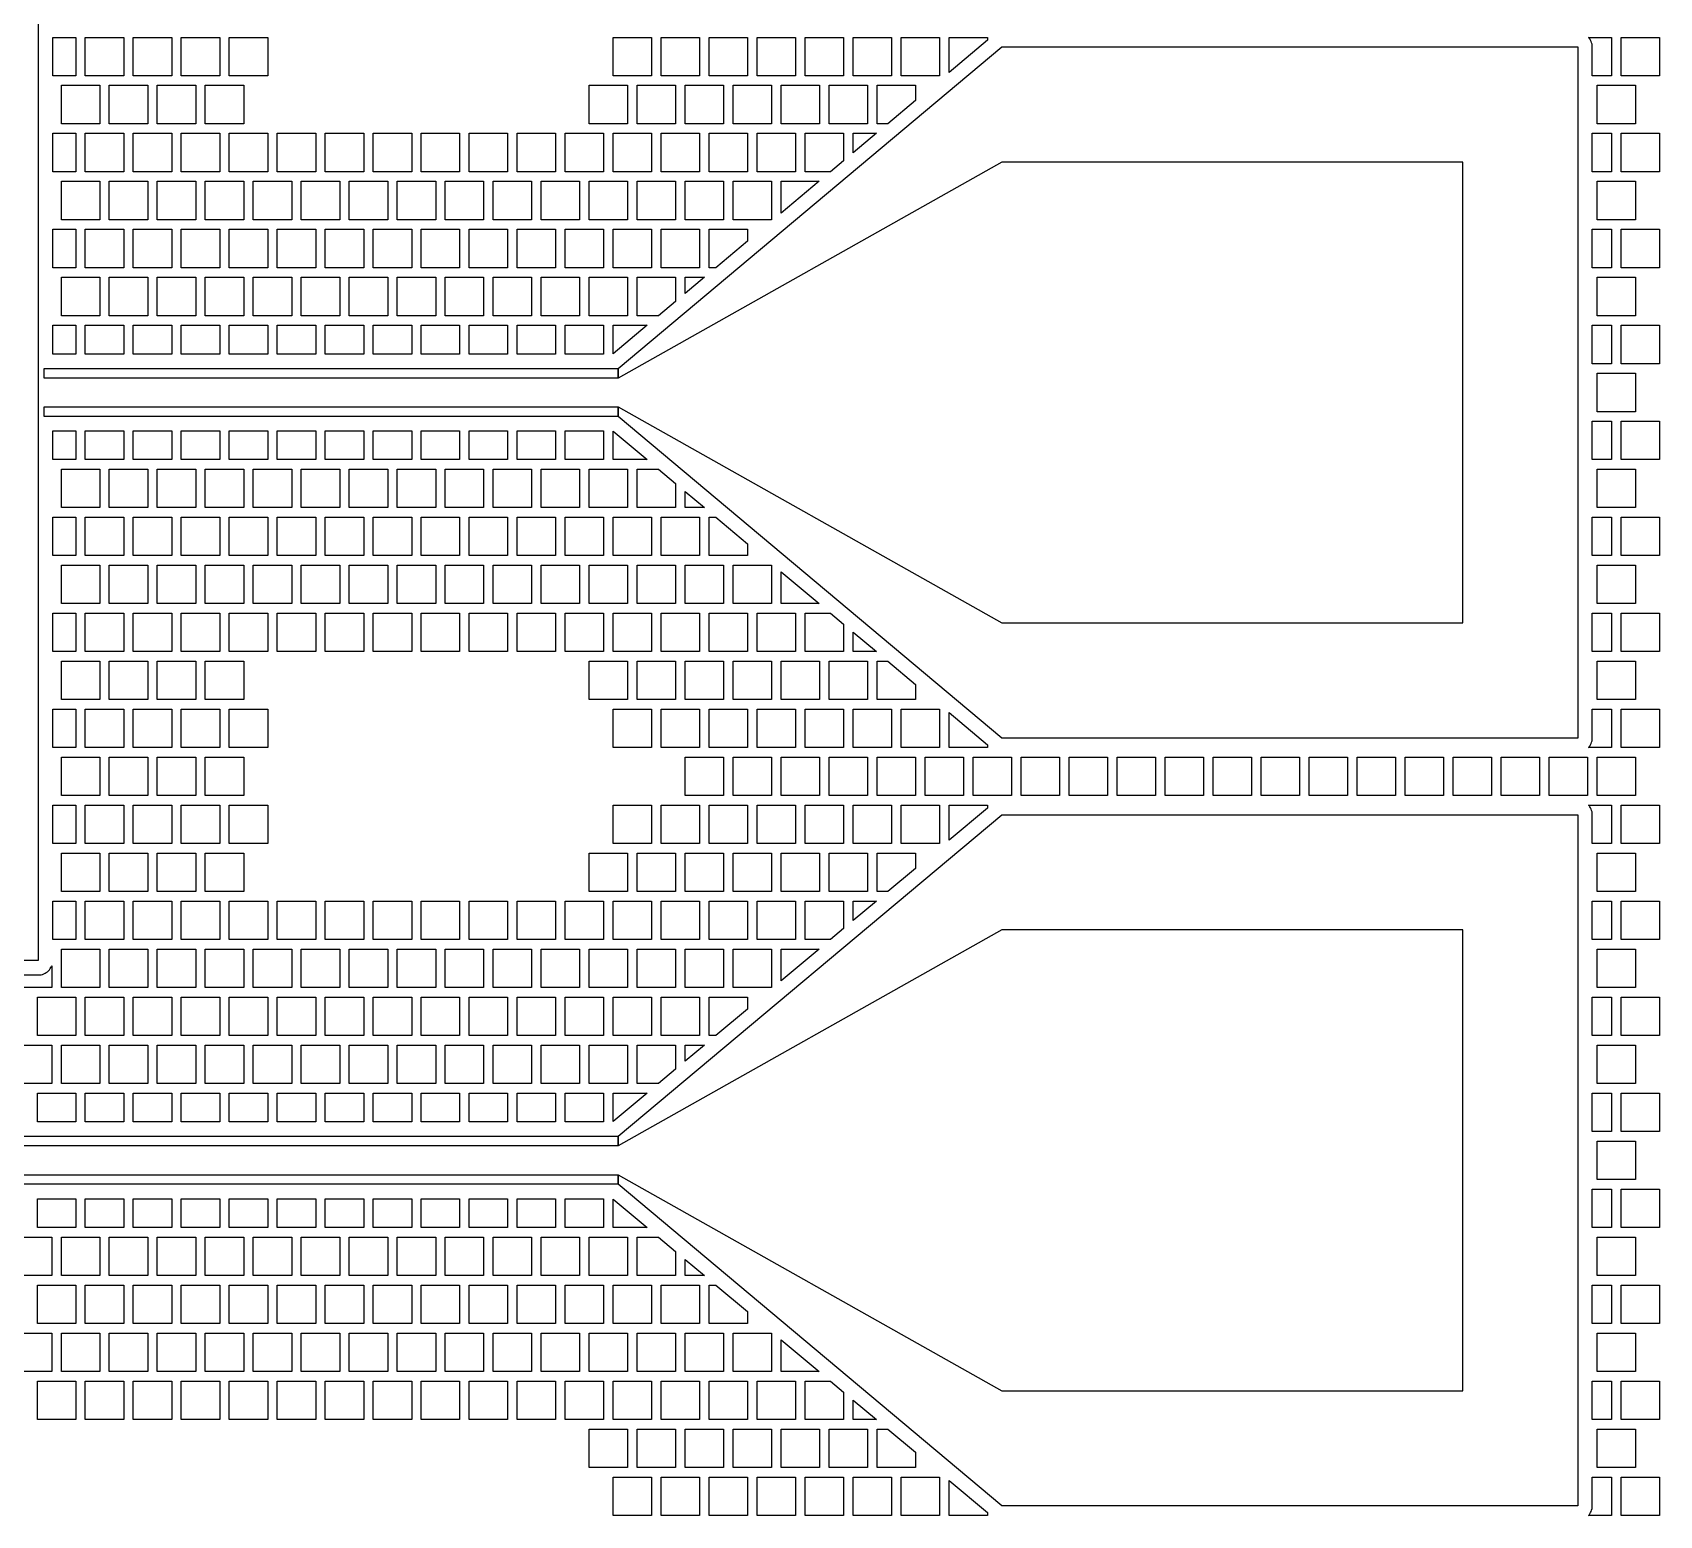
# Model space of a CAD drawing. Header units: metres. Extents: x -10 to 2022, y -10 to 2010.
# Drawn here: x 1175 to 2022, y 815 to 1588 of the extents above; entities that cross this region are included whole.
import ezdxf

# ---------------------------------------------------------------- set-up
doc = ezdxf.new("R2010")
doc.units = ezdxf.units.M

msp = doc.modelspace()

# ---------------------------------------------------------------- linework, layer by layer
for points in [[(878, 1104.05), (878, 1704.05), (1178, 1704.05), (1178, 1104.05), (878, 1104.05), (878, 1104.05)], [(1185.5, 1585), (1197.5, 1585), (1197.5, 1565), (1185.5, 1565), (1185.5, 1585), (1185.5, 1585)], [(1202.5, 1565), (1202.5, 1585), (1222.5, 1585), (1222.5, 1565), (1202.5, 1565), (1202.5, 1565)], [(1227.5, 1565), (1227.5, 1585), (1247.5, 1585), (1247.5, 1565), (1227.5, 1565), (1227.5, 1565)], [(1252.5, 1565), (1252.5, 1585), (1272.5, 1585), (1272.5, 1565), (1252.5, 1565), (1252.5, 1565)], [(1277.5, 1565), (1277.5, 1585), (1297.5, 1585), (1297.5, 1565), (1277.5, 1565), (1277.5, 1565)], [(1477.5, 1565), (1477.5, 1585), (1497.5, 1585), (1497.5, 1565), (1477.5, 1565), (1477.5, 1565)], [(1502.5, 1565), (1502.5, 1585), (1522.5, 1585), (1522.5, 1565), (1502.5, 1565), (1502.5, 1565)], [(1527.5, 1565), (1527.5, 1585), (1547.5, 1585), (1547.5, 1565), (1527.5, 1565), (1527.5, 1565)], [(1552.5, 1565), (1552.5, 1585), (1572.5, 1585), (1572.5, 1565), (1552.5, 1565), (1552.5, 1565)], [(1577.5, 1565), (1577.5, 1585), (1597.5, 1585), (1597.5, 1565), (1577.5, 1565), (1577.5, 1565)], [(1602.5, 1565), (1602.5, 1585), (1622.5, 1585), (1622.5, 1565), (1602.5, 1565), (1602.5, 1565)], [(1627.5, 1565), (1627.5, 1585), (1647.5, 1585), (1647.5, 1565), (1627.5, 1565), (1627.5, 1565)], [(1652.5, 1566.75), (1652.5, 1585), (1672.5, 1585), (1672.5, 1583.5), (1652.5, 1566.75), (1652.5, 1566.75)], [(1985.58, 1585), (1997.5, 1585), (1997.5, 1565), (1987.5, 1565), (1987.5, 1580), (1987.46, 1580.74), (1987.36, 1581.46), (1987.18, 1582.18), (1986.93, 1582.87), (1986.61, 1583.54), (1986.24, 1584.17), (1985.8, 1584.76), (1985.58, 1585), (1985.58, 1585)], [(2002.5, 1565), (2002.5, 1585), (2022.5, 1585), (2022.5, 1565), (2002.5, 1565), (2002.5, 1565)], [(1480, 1412.5), (1680, 1580), (1980, 1580), (1980, 1220), (1680, 1220), (1480, 1387.5), (1480, 1392.5), (1680, 1280), (1920, 1280), (1920, 1520), (1680, 1520), (1480, 1407.5), (1480, 1412.5), (1480, 1412.5)], [(1190, 1540), (1190, 1560), (1210, 1560), (1210, 1540), (1190, 1540), (1190, 1540)], [(1215, 1540), (1215, 1560), (1235, 1560), (1235, 1540), (1215, 1540), (1215, 1540)], [(1240, 1540), (1240, 1560), (1260, 1560), (1260, 1540), (1240, 1540), (1240, 1540)], [(1265, 1540), (1265, 1560), (1285, 1560), (1285, 1540), (1265, 1540), (1265, 1540)], [(1465, 1540), (1465, 1560), (1485, 1560), (1485, 1540), (1465, 1540), (1465, 1540)], [(1490, 1540), (1490, 1560), (1510, 1560), (1510, 1540), (1490, 1540), (1490, 1540)], [(1515, 1540), (1515, 1560), (1535, 1560), (1535, 1540), (1515, 1540), (1515, 1540)], [(1540, 1540), (1540, 1560), (1560, 1560), (1560, 1540), (1540, 1540), (1540, 1540)], [(1565, 1540), (1565, 1560), (1585, 1560), (1585, 1540), (1565, 1540), (1565, 1540)], [(1590, 1540), (1590, 1560), (1610, 1560), (1610, 1540), (1590, 1540), (1590, 1540)], [(1615, 1540), (1615, 1560), (1635, 1560), (1635, 1552.1), (1620.56, 1540), (1615, 1540), (1615, 1540)], [(1990, 1540), (1990, 1560), (2010, 1560), (2010, 1540), (1990, 1540), (1990, 1540)], [(1185.5, 1535), (1197.5, 1535), (1197.5, 1515), (1185.5, 1515), (1185.5, 1535), (1185.5, 1535)], [(1202.5, 1515), (1202.5, 1535), (1222.5, 1535), (1222.5, 1515), (1202.5, 1515), (1202.5, 1515)], [(1227.5, 1515), (1227.5, 1535), (1247.5, 1535), (1247.5, 1515), (1227.5, 1515), (1227.5, 1515)], [(1252.5, 1515), (1252.5, 1535), (1272.5, 1535), (1272.5, 1515), (1252.5, 1515), (1252.5, 1515)], [(1277.5, 1515), (1277.5, 1535), (1297.5, 1535), (1297.5, 1515), (1277.5, 1515), (1277.5, 1515)], [(1302.5, 1515), (1302.5, 1535), (1322.5, 1535), (1322.5, 1515), (1302.5, 1515), (1302.5, 1515)], [(1327.5, 1515), (1327.5, 1535), (1347.5, 1535), (1347.5, 1515), (1327.5, 1515), (1327.5, 1515)], [(1352.5, 1515), (1352.5, 1535), (1372.5, 1535), (1372.5, 1515), (1352.5, 1515), (1352.5, 1515)], [(1377.5, 1515), (1377.5, 1535), (1397.5, 1535), (1397.5, 1515), (1377.5, 1515), (1377.5, 1515)], [(1402.5, 1515), (1402.5, 1535), (1422.5, 1535), (1422.5, 1515), (1402.5, 1515), (1402.5, 1515)], [(1427.5, 1515), (1427.5, 1535), (1447.5, 1535), (1447.5, 1515), (1427.5, 1515), (1427.5, 1515)], [(1452.5, 1515), (1452.5, 1535), (1472.5, 1535), (1472.5, 1515), (1452.5, 1515), (1452.5, 1515)], [(1477.5, 1515), (1477.5, 1535), (1497.5, 1535), (1497.5, 1515), (1477.5, 1515), (1477.5, 1515)], [(1502.5, 1515), (1502.5, 1535), (1522.5, 1535), (1522.5, 1515), (1502.5, 1515), (1502.5, 1515)], [(1527.5, 1515), (1527.5, 1535), (1547.5, 1535), (1547.5, 1515), (1527.5, 1515), (1527.5, 1515)], [(1552.5, 1515), (1552.5, 1535), (1572.5, 1535), (1572.5, 1515), (1552.5, 1515), (1552.5, 1515)], [(1577.5, 1515), (1577.5, 1535), (1597.5, 1535), (1597.5, 1520.69), (1590.71, 1515), (1577.5, 1515), (1577.5, 1515)], [(1602.5, 1524.88), (1602.5, 1535), (1614.59, 1535), (1602.5, 1524.88), (1602.5, 1524.88)], [(1987.5, 1535), (1997.5, 1535), (1997.5, 1515), (1987.5, 1515), (1987.5, 1535), (1987.5, 1535)], [(2002.5, 1515), (2002.5, 1535), (2022.5, 1535), (2022.5, 1515), (2002.5, 1515), (2002.5, 1515)], [(1190, 1490), (1190, 1510), (1210, 1510), (1210, 1490), (1190, 1490), (1190, 1490)], [(1215, 1490), (1215, 1510), (1235, 1510), (1235, 1490), (1215, 1490), (1215, 1490)], [(1240, 1490), (1240, 1510), (1260, 1510), (1260, 1490), (1240, 1490), (1240, 1490)], [(1265, 1490), (1265, 1510), (1285, 1510), (1285, 1490), (1265, 1490), (1265, 1490)], [(1290, 1490), (1290, 1510), (1310, 1510), (1310, 1490), (1290, 1490), (1290, 1490)], [(1315, 1490), (1315, 1510), (1335, 1510), (1335, 1490), (1315, 1490), (1315, 1490)], [(1340, 1490), (1340, 1510), (1360, 1510), (1360, 1490), (1340, 1490), (1340, 1490)], [(1365, 1490), (1365, 1510), (1385, 1510), (1385, 1490), (1365, 1490), (1365, 1490)], [(1390, 1490), (1390, 1510), (1410, 1510), (1410, 1490), (1390, 1490), (1390, 1490)], [(1415, 1490), (1415, 1510), (1435, 1510), (1435, 1490), (1415, 1490), (1415, 1490)], [(1440, 1490), (1440, 1510), (1460, 1510), (1460, 1490), (1440, 1490), (1440, 1490)], [(1465, 1490), (1465, 1510), (1485, 1510), (1485, 1490), (1465, 1490), (1465, 1490)], [(1490, 1490), (1490, 1510), (1510, 1510), (1510, 1490), (1490, 1490), (1490, 1490)], [(1515, 1490), (1515, 1510), (1535, 1510), (1535, 1490), (1515, 1490), (1515, 1490)], [(1540, 1490), (1540, 1510), (1560, 1510), (1560, 1490), (1540, 1490), (1540, 1490)], [(1565, 1493.47), (1565, 1510), (1584.74, 1510), (1565, 1493.47), (1565, 1493.47)], [(1990, 1490), (1990, 1510), (2010, 1510), (2010, 1490), (1990, 1490), (1990, 1490)], [(1185.5, 1485), (1197.5, 1485), (1197.5, 1465), (1185.5, 1465), (1185.5, 1485), (1185.5, 1485)], [(1202.5, 1465), (1202.5, 1485), (1222.5, 1485), (1222.5, 1465), (1202.5, 1465), (1202.5, 1465)], [(1227.5, 1465), (1227.5, 1485), (1247.5, 1485), (1247.5, 1465), (1227.5, 1465), (1227.5, 1465)], [(1252.5, 1465), (1252.5, 1485), (1272.5, 1485), (1272.5, 1465), (1252.5, 1465), (1252.5, 1465)], [(1277.5, 1465), (1277.5, 1485), (1297.5, 1485), (1297.5, 1465), (1277.5, 1465), (1277.5, 1465)], [(1302.5, 1465), (1302.5, 1485), (1322.5, 1485), (1322.5, 1465), (1302.5, 1465), (1302.5, 1465)], [(1327.5, 1465), (1327.5, 1485), (1347.5, 1485), (1347.5, 1465), (1327.5, 1465), (1327.5, 1465)], [(1352.5, 1465), (1352.5, 1485), (1372.5, 1485), (1372.5, 1465), (1352.5, 1465), (1352.5, 1465)], [(1377.5, 1465), (1377.5, 1485), (1397.5, 1485), (1397.5, 1465), (1377.5, 1465), (1377.5, 1465)], [(1402.5, 1465), (1402.5, 1485), (1422.5, 1485), (1422.5, 1465), (1402.5, 1465), (1402.5, 1465)], [(1427.5, 1465), (1427.5, 1485), (1447.5, 1485), (1447.5, 1465), (1427.5, 1465), (1427.5, 1465)], [(1452.5, 1465), (1452.5, 1485), (1472.5, 1485), (1472.5, 1465), (1452.5, 1465), (1452.5, 1465)], [(1477.5, 1465), (1477.5, 1485), (1497.5, 1485), (1497.5, 1465), (1477.5, 1465), (1477.5, 1465)], [(1502.5, 1465), (1502.5, 1485), (1522.5, 1485), (1522.5, 1465), (1502.5, 1465), (1502.5, 1465)], [(1527.5, 1465), (1527.5, 1485), (1547.5, 1485), (1547.5, 1478.81), (1531.01, 1465), (1527.5, 1465), (1527.5, 1465)], [(1987.5, 1485), (1997.5, 1485), (1997.5, 1465), (1987.5, 1465), (1987.5, 1485), (1987.5, 1485)], [(2002.5, 1465), (2002.5, 1485), (2022.5, 1485), (2022.5, 1465), (2002.5, 1465), (2002.5, 1465)], [(1190, 1440), (1190, 1460), (1210, 1460), (1210, 1440), (1190, 1440), (1190, 1440)], [(1215, 1440), (1215, 1460), (1235, 1460), (1235, 1440), (1215, 1440), (1215, 1440)], [(1240, 1440), (1240, 1460), (1260, 1460), (1260, 1440), (1240, 1440), (1240, 1440)], [(1265, 1440), (1265, 1460), (1285, 1460), (1285, 1440), (1265, 1440), (1265, 1440)], [(1290, 1440), (1290, 1460), (1310, 1460), (1310, 1440), (1290, 1440), (1290, 1440)], [(1315, 1440), (1315, 1460), (1335, 1460), (1335, 1440), (1315, 1440), (1315, 1440)], [(1340, 1440), (1340, 1460), (1360, 1460), (1360, 1440), (1340, 1440), (1340, 1440)], [(1365, 1440), (1365, 1460), (1385, 1460), (1385, 1440), (1365, 1440), (1365, 1440)], [(1390, 1440), (1390, 1460), (1410, 1460), (1410, 1440), (1390, 1440), (1390, 1440)], [(1415, 1440), (1415, 1460), (1435, 1460), (1435, 1440), (1415, 1440), (1415, 1440)], [(1440, 1440), (1440, 1460), (1460, 1460), (1460, 1440), (1440, 1440), (1440, 1440)], [(1465, 1440), (1465, 1460), (1485, 1460), (1485, 1440), (1465, 1440), (1465, 1440)], [(1490, 1440), (1490, 1460), (1510, 1460), (1510, 1447.41), (1501.15, 1440), (1490, 1440), (1490, 1440)], [(1515, 1451.6), (1515, 1460), (1525.04, 1460), (1515, 1451.6), (1515, 1451.6)], [(1990, 1440), (1990, 1460), (2010, 1460), (2010, 1440), (1990, 1440), (1990, 1440)], [(1185.5, 1435), (1197.5, 1435), (1197.5, 1420), (1185.5, 1420), (1185.5, 1435), (1185.5, 1435)], [(1202.5, 1420), (1202.5, 1435), (1222.5, 1435), (1222.5, 1420), (1202.5, 1420), (1202.5, 1420)], [(1227.5, 1420), (1227.5, 1435), (1247.5, 1435), (1247.5, 1420), (1227.5, 1420), (1227.5, 1420)], [(1252.5, 1420), (1252.5, 1435), (1272.5, 1435), (1272.5, 1420), (1252.5, 1420), (1252.5, 1420)], [(1277.5, 1420), (1277.5, 1435), (1297.5, 1435), (1297.5, 1420), (1277.5, 1420), (1277.5, 1420)], [(1302.5, 1420), (1302.5, 1435), (1322.5, 1435), (1322.5, 1420), (1302.5, 1420), (1302.5, 1420)], [(1327.5, 1420), (1327.5, 1435), (1347.5, 1435), (1347.5, 1420), (1327.5, 1420), (1327.5, 1420)], [(1352.5, 1420), (1352.5, 1435), (1372.5, 1435), (1372.5, 1420), (1352.5, 1420), (1352.5, 1420)], [(1377.5, 1420), (1377.5, 1435), (1397.5, 1435), (1397.5, 1420), (1377.5, 1420), (1377.5, 1420)], [(1402.5, 1420), (1402.5, 1435), (1422.5, 1435), (1422.5, 1420), (1402.5, 1420), (1402.5, 1420)], [(1427.5, 1420), (1427.5, 1435), (1447.5, 1435), (1447.5, 1420), (1427.5, 1420), (1427.5, 1420)], [(1452.5, 1420), (1452.5, 1435), (1472.5, 1435), (1472.5, 1420), (1452.5, 1420), (1452.5, 1420)], [(1477.5, 1420.19), (1477.5, 1435), (1495.18, 1435), (1477.5, 1420.19), (1477.5, 1420.19)], [(1987.5, 1435), (1997.5, 1435), (1997.5, 1415), (1987.5, 1415), (1987.5, 1435), (1987.5, 1435)], [(2002.5, 1415), (2002.5, 1435), (2022.5, 1435), (2022.5, 1415), (2002.5, 1415), (2002.5, 1415)], [(1480, 1412.5), (1480, 1407.5), (1181, 1407.5), (1181, 1412.5), (1480, 1412.5), (1480, 1412.5)], [(1990, 1390), (1990, 1410), (2010, 1410), (2010, 1390), (1990, 1390), (1990, 1390)], [(1181, 1387.5), (1181, 1392.5), (1480, 1392.5), (1480, 1387.5), (1181, 1387.5), (1181, 1387.5)], [(1987.5, 1385), (1997.5, 1385), (1997.5, 1365), (1987.5, 1365), (1987.5, 1385), (1987.5, 1385)], [(2002.5, 1365), (2002.5, 1385), (2022.5, 1385), (2022.5, 1365), (2002.5, 1365), (2002.5, 1365)], [(1197.5, 1380), (1197.5, 1365), (1185.5, 1365), (1185.5, 1380), (1197.5, 1380), (1197.5, 1380)], [(1202.5, 1365), (1202.5, 1380), (1222.5, 1380), (1222.5, 1365), (1202.5, 1365), (1202.5, 1365)], [(1227.5, 1365), (1227.5, 1380), (1247.5, 1380), (1247.5, 1365), (1227.5, 1365), (1227.5, 1365)], [(1252.5, 1365), (1252.5, 1380), (1272.5, 1380), (1272.5, 1365), (1252.5, 1365), (1252.5, 1365)], [(1277.5, 1365), (1277.5, 1380), (1297.5, 1380), (1297.5, 1365), (1277.5, 1365), (1277.5, 1365)], [(1302.5, 1365), (1302.5, 1380), (1322.5, 1380), (1322.5, 1365), (1302.5, 1365), (1302.5, 1365)], [(1327.5, 1365), (1327.5, 1380), (1347.5, 1380), (1347.5, 1365), (1327.5, 1365), (1327.5, 1365)], [(1352.5, 1365), (1352.5, 1380), (1372.5, 1380), (1372.5, 1365), (1352.5, 1365), (1352.5, 1365)], [(1377.5, 1365), (1377.5, 1380), (1397.5, 1380), (1397.5, 1365), (1377.5, 1365), (1377.5, 1365)], [(1402.5, 1365), (1402.5, 1380), (1422.5, 1380), (1422.5, 1365), (1402.5, 1365), (1402.5, 1365)], [(1427.5, 1365), (1427.5, 1380), (1447.5, 1380), (1447.5, 1365), (1427.5, 1365), (1427.5, 1365)], [(1452.5, 1365), (1452.5, 1380), (1472.5, 1380), (1472.5, 1365), (1452.5, 1365), (1452.5, 1365)], [(1477.5, 1365), (1477.5, 1379.81), (1495.18, 1365), (1477.5, 1365), (1477.5, 1365)], [(1190, 1340), (1190, 1360), (1210, 1360), (1210, 1340), (1190, 1340), (1190, 1340)], [(1215, 1340), (1215, 1360), (1235, 1360), (1235, 1340), (1215, 1340), (1215, 1340)], [(1240, 1340), (1240, 1360), (1260, 1360), (1260, 1340), (1240, 1340), (1240, 1340)], [(1265, 1340), (1265, 1360), (1285, 1360), (1285, 1340), (1265, 1340), (1265, 1340)], [(1290, 1340), (1290, 1360), (1310, 1360), (1310, 1340), (1290, 1340), (1290, 1340)], [(1315, 1340), (1315, 1360), (1335, 1360), (1335, 1340), (1315, 1340), (1315, 1340)], [(1340, 1340), (1340, 1360), (1360, 1360), (1360, 1340), (1340, 1340), (1340, 1340)], [(1365, 1340), (1365, 1360), (1385, 1360), (1385, 1340), (1365, 1340), (1365, 1340)], [(1390, 1340), (1390, 1360), (1410, 1360), (1410, 1340), (1390, 1340), (1390, 1340)], [(1415, 1340), (1415, 1360), (1435, 1360), (1435, 1340), (1415, 1340), (1415, 1340)], [(1440, 1340), (1440, 1360), (1460, 1360), (1460, 1340), (1440, 1340), (1440, 1340)], [(1465, 1340), (1465, 1360), (1485, 1360), (1485, 1340), (1465, 1340), (1465, 1340)], [(1490, 1340), (1490, 1360), (1501.15, 1360), (1510, 1352.59), (1510, 1340), (1490, 1340), (1490, 1340)], [(1990, 1340), (1990, 1360), (2010, 1360), (2010, 1340), (1990, 1340), (1990, 1340)], [(1515, 1340), (1515, 1348.4), (1525.04, 1340), (1515, 1340), (1515, 1340)], [(1185.5, 1335), (1197.5, 1335), (1197.5, 1315), (1185.5, 1315), (1185.5, 1335), (1185.5, 1335)], [(1202.5, 1315), (1202.5, 1335), (1222.5, 1335), (1222.5, 1315), (1202.5, 1315), (1202.5, 1315)], [(1227.5, 1315), (1227.5, 1335), (1247.5, 1335), (1247.5, 1315), (1227.5, 1315), (1227.5, 1315)], [(1252.5, 1315), (1252.5, 1335), (1272.5, 1335), (1272.5, 1315), (1252.5, 1315), (1252.5, 1315)], [(1277.5, 1315), (1277.5, 1335), (1297.5, 1335), (1297.5, 1315), (1277.5, 1315), (1277.5, 1315)], [(1302.5, 1315), (1302.5, 1335), (1322.5, 1335), (1322.5, 1315), (1302.5, 1315), (1302.5, 1315)], [(1327.5, 1315), (1327.5, 1335), (1347.5, 1335), (1347.5, 1315), (1327.5, 1315), (1327.5, 1315)], [(1352.5, 1315), (1352.5, 1335), (1372.5, 1335), (1372.5, 1315), (1352.5, 1315), (1352.5, 1315)], [(1377.5, 1315), (1377.5, 1335), (1397.5, 1335), (1397.5, 1315), (1377.5, 1315), (1377.5, 1315)], [(1402.5, 1315), (1402.5, 1335), (1422.5, 1335), (1422.5, 1315), (1402.5, 1315), (1402.5, 1315)], [(1427.5, 1315), (1427.5, 1335), (1447.5, 1335), (1447.5, 1315), (1427.5, 1315), (1427.5, 1315)], [(1452.5, 1315), (1452.5, 1335), (1472.5, 1335), (1472.5, 1315), (1452.5, 1315), (1452.5, 1315)], [(1477.5, 1315), (1477.5, 1335), (1497.5, 1335), (1497.5, 1315), (1477.5, 1315), (1477.5, 1315)], [(1502.5, 1315), (1502.5, 1335), (1522.5, 1335), (1522.5, 1315), (1502.5, 1315), (1502.5, 1315)], [(1527.5, 1315), (1527.5, 1335), (1531.01, 1335), (1547.5, 1321.19), (1547.5, 1315), (1527.5, 1315), (1527.5, 1315)], [(1987.5, 1335), (1997.5, 1335), (1997.5, 1315), (1987.5, 1315), (1987.5, 1335), (1987.5, 1335)], [(2002.5, 1315), (2002.5, 1335), (2022.5, 1335), (2022.5, 1315), (2002.5, 1315), (2002.5, 1315)], [(1190, 1290), (1190, 1310), (1210, 1310), (1210, 1290), (1190, 1290), (1190, 1290)], [(1215, 1290), (1215, 1310), (1235, 1310), (1235, 1290), (1215, 1290), (1215, 1290)], [(1240, 1290), (1240, 1310), (1260, 1310), (1260, 1290), (1240, 1290), (1240, 1290)], [(1265, 1290), (1265, 1310), (1285, 1310), (1285, 1290), (1265, 1290), (1265, 1290)], [(1290, 1290), (1290, 1310), (1310, 1310), (1310, 1290), (1290, 1290), (1290, 1290)], [(1315, 1290), (1315, 1310), (1335, 1310), (1335, 1290), (1315, 1290), (1315, 1290)], [(1340, 1290), (1340, 1310), (1360, 1310), (1360, 1290), (1340, 1290), (1340, 1290)], [(1365, 1290), (1365, 1310), (1385, 1310), (1385, 1290), (1365, 1290), (1365, 1290)], [(1390, 1290), (1390, 1310), (1410, 1310), (1410, 1290), (1390, 1290), (1390, 1290)], [(1415, 1290), (1415, 1310), (1435, 1310), (1435, 1290), (1415, 1290), (1415, 1290)], [(1440, 1290), (1440, 1310), (1460, 1310), (1460, 1290), (1440, 1290), (1440, 1290)], [(1465, 1290), (1465, 1310), (1485, 1310), (1485, 1290), (1465, 1290), (1465, 1290)], [(1490, 1290), (1490, 1310), (1510, 1310), (1510, 1290), (1490, 1290), (1490, 1290)], [(1515, 1290), (1515, 1310), (1535, 1310), (1535, 1290), (1515, 1290), (1515, 1290)], [(1540, 1290), (1540, 1310), (1560, 1310), (1560, 1290), (1540, 1290), (1540, 1290)], [(1565, 1290), (1565, 1306.53), (1584.74, 1290), (1565, 1290), (1565, 1290)], [(1990, 1290), (1990, 1310), (2010, 1310), (2010, 1290), (1990, 1290), (1990, 1290)], [(1185.5, 1285), (1197.5, 1285), (1197.5, 1265), (1185.5, 1265), (1185.5, 1285), (1185.5, 1285)], [(1202.5, 1265), (1202.5, 1285), (1222.5, 1285), (1222.5, 1265), (1202.5, 1265), (1202.5, 1265)], [(1227.5, 1265), (1227.5, 1285), (1247.5, 1285), (1247.5, 1265), (1227.5, 1265), (1227.5, 1265)], [(1252.5, 1265), (1252.5, 1285), (1272.5, 1285), (1272.5, 1265), (1252.5, 1265), (1252.5, 1265)], [(1277.5, 1265), (1277.5, 1285), (1297.5, 1285), (1297.5, 1265), (1277.5, 1265), (1277.5, 1265)], [(1302.5, 1265), (1302.5, 1285), (1322.5, 1285), (1322.5, 1265), (1302.5, 1265), (1302.5, 1265)], [(1327.5, 1265), (1327.5, 1285), (1347.5, 1285), (1347.5, 1265), (1327.5, 1265), (1327.5, 1265)], [(1352.5, 1265), (1352.5, 1285), (1372.5, 1285), (1372.5, 1265), (1352.5, 1265), (1352.5, 1265)], [(1377.5, 1265), (1377.5, 1285), (1397.5, 1285), (1397.5, 1265), (1377.5, 1265), (1377.5, 1265)], [(1402.5, 1265), (1402.5, 1285), (1422.5, 1285), (1422.5, 1265), (1402.5, 1265), (1402.5, 1265)], [(1427.5, 1265), (1427.5, 1285), (1447.5, 1285), (1447.5, 1265), (1427.5, 1265), (1427.5, 1265)], [(1452.5, 1265), (1452.5, 1285), (1472.5, 1285), (1472.5, 1265), (1452.5, 1265), (1452.5, 1265)], [(1477.5, 1265), (1477.5, 1285), (1497.5, 1285), (1497.5, 1265), (1477.5, 1265), (1477.5, 1265)], [(1502.5, 1265), (1502.5, 1285), (1522.5, 1285), (1522.5, 1265), (1502.5, 1265), (1502.5, 1265)], [(1527.5, 1265), (1527.5, 1285), (1547.5, 1285), (1547.5, 1265), (1527.5, 1265), (1527.5, 1265)], [(1552.5, 1265), (1552.5, 1285), (1572.5, 1285), (1572.5, 1265), (1552.5, 1265), (1552.5, 1265)], [(1577.5, 1265), (1577.5, 1285), (1590.71, 1285), (1597.5, 1279.31), (1597.5, 1265), (1577.5, 1265), (1577.5, 1265)], [(1987.5, 1285), (1997.5, 1285), (1997.5, 1265), (1987.5, 1265), (1987.5, 1285), (1987.5, 1285)], [(2002.5, 1265), (2002.5, 1285), (2022.5, 1285), (2022.5, 1265), (2002.5, 1265), (2002.5, 1265)], [(1602.5, 1265), (1602.5, 1275.12), (1614.59, 1265), (1602.5, 1265), (1602.5, 1265)], [(1190, 1240), (1190, 1260), (1210, 1260), (1210, 1240), (1190, 1240), (1190, 1240)], [(1215, 1240), (1215, 1260), (1235, 1260), (1235, 1240), (1215, 1240), (1215, 1240)], [(1240, 1240), (1240, 1260), (1260, 1260), (1260, 1240), (1240, 1240), (1240, 1240)], [(1265, 1240), (1265, 1260), (1285, 1260), (1285, 1240), (1265, 1240), (1265, 1240)], [(1465, 1240), (1465, 1260), (1485, 1260), (1485, 1240), (1465, 1240), (1465, 1240)], [(1490, 1240), (1490, 1260), (1510, 1260), (1510, 1240), (1490, 1240), (1490, 1240)], [(1515, 1240), (1515, 1260), (1535, 1260), (1535, 1240), (1515, 1240), (1515, 1240)], [(1540, 1240), (1540, 1260), (1560, 1260), (1560, 1240), (1540, 1240), (1540, 1240)], [(1565, 1240), (1565, 1260), (1585, 1260), (1585, 1240), (1565, 1240), (1565, 1240)], [(1590, 1240), (1590, 1260), (1610, 1260), (1610, 1240), (1590, 1240), (1590, 1240)], [(1615, 1240), (1615, 1260), (1620.56, 1260), (1635, 1247.9), (1635, 1240), (1615, 1240), (1615, 1240)], [(1990, 1240), (1990, 1260), (2010, 1260), (2010, 1240), (1990, 1240), (1990, 1240)], [(1185.5, 1235), (1197.5, 1235), (1197.5, 1215), (1185.5, 1215), (1185.5, 1235), (1185.5, 1235)], [(1202.5, 1215), (1202.5, 1235), (1222.5, 1235), (1222.5, 1215), (1202.5, 1215), (1202.5, 1215)], [(1227.5, 1215), (1227.5, 1235), (1247.5, 1235), (1247.5, 1215), (1227.5, 1215), (1227.5, 1215)], [(1252.5, 1215), (1252.5, 1235), (1272.5, 1235), (1272.5, 1215), (1252.5, 1215), (1252.5, 1215)], [(1277.5, 1215), (1277.5, 1235), (1297.5, 1235), (1297.5, 1215), (1277.5, 1215), (1277.5, 1215)], [(1477.5, 1215), (1477.5, 1235), (1497.5, 1235), (1497.5, 1215), (1477.5, 1215), (1477.5, 1215)], [(1502.5, 1215), (1502.5, 1235), (1522.5, 1235), (1522.5, 1215), (1502.5, 1215), (1502.5, 1215)], [(1527.5, 1215), (1527.5, 1235), (1547.5, 1235), (1547.5, 1215), (1527.5, 1215), (1527.5, 1215)], [(1552.5, 1215), (1552.5, 1235), (1572.5, 1235), (1572.5, 1215), (1552.5, 1215), (1552.5, 1215)], [(1577.5, 1215), (1577.5, 1235), (1597.5, 1235), (1597.5, 1215), (1577.5, 1215), (1577.5, 1215)], [(1602.5, 1215), (1602.5, 1235), (1622.5, 1235), (1622.5, 1215), (1602.5, 1215), (1602.5, 1215)], [(1627.5, 1215), (1627.5, 1235), (1647.5, 1235), (1647.5, 1215), (1627.5, 1215), (1627.5, 1215)], [(1652.5, 1215), (1652.5, 1233.25), (1672.5, 1216.5), (1672.5, 1215), (1652.5, 1215), (1652.5, 1215)], [(1987.5, 1235), (1997.5, 1235), (1997.5, 1215), (1985.58, 1215), (1985.8, 1215.24), (1986.24, 1215.83), (1986.61, 1216.46), (1986.93, 1217.13), (1987.18, 1217.82), (1987.36, 1218.54), (1987.46, 1219.26), (1987.5, 1220), (1987.5, 1235), (1987.5, 1235)], [(2002.5, 1215), (2002.5, 1235), (2022.5, 1235), (2022.5, 1215), (2002.5, 1215), (2002.5, 1215)], [(1190, 1190), (1190, 1210), (1210, 1210), (1210, 1190), (1190, 1190), (1190, 1190)], [(1215, 1190), (1215, 1210), (1235, 1210), (1235, 1190), (1215, 1190), (1215, 1190)], [(1240, 1190), (1240, 1210), (1260, 1210), (1260, 1190), (1240, 1190), (1240, 1190)], [(1265, 1190), (1265, 1210), (1285, 1210), (1285, 1190), (1265, 1190), (1265, 1190)], [(1515, 1190), (1515, 1210), (1535, 1210), (1535, 1190), (1515, 1190), (1515, 1190)], [(1540, 1190), (1540, 1210), (1560, 1210), (1560, 1190), (1540, 1190), (1540, 1190)], [(1565, 1190), (1565, 1210), (1585, 1210), (1585, 1190), (1565, 1190), (1565, 1190)], [(1590, 1190), (1590, 1210), (1610, 1210), (1610, 1190), (1590, 1190), (1590, 1190)], [(1615, 1190), (1615, 1210), (1635, 1210), (1635, 1190), (1615, 1190), (1615, 1190)], [(1640, 1190), (1640, 1210), (1660, 1210), (1660, 1190), (1640, 1190), (1640, 1190)], [(1665, 1190), (1665, 1210), (1685, 1210), (1685, 1190), (1665, 1190), (1665, 1190)], [(1690, 1190), (1690, 1210), (1710, 1210), (1710, 1190), (1690, 1190), (1690, 1190)], [(1715, 1190), (1715, 1210), (1735, 1210), (1735, 1190), (1715, 1190), (1715, 1190)], [(1740, 1190), (1740, 1210), (1760, 1210), (1760, 1190), (1740, 1190), (1740, 1190)], [(1765, 1190), (1765, 1210), (1785, 1210), (1785, 1190), (1765, 1190), (1765, 1190)], [(1790, 1190), (1790, 1210), (1810, 1210), (1810, 1190), (1790, 1190), (1790, 1190)], [(1815, 1190), (1815, 1210), (1835, 1210), (1835, 1190), (1815, 1190), (1815, 1190)], [(1840, 1190), (1840, 1210), (1860, 1210), (1860, 1190), (1840, 1190), (1840, 1190)], [(1865, 1190), (1865, 1210), (1885, 1210), (1885, 1190), (1865, 1190), (1865, 1190)], [(1890, 1190), (1890, 1210), (1910, 1210), (1910, 1190), (1890, 1190), (1890, 1190)], [(1915, 1190), (1915, 1210), (1935, 1210), (1935, 1190), (1915, 1190), (1915, 1190)], [(1940, 1190), (1940, 1210), (1960, 1210), (1960, 1190), (1940, 1190), (1940, 1190)], [(1965, 1190), (1965, 1210), (1985, 1210), (1985, 1190), (1965, 1190), (1965, 1190)], [(1990, 1190), (1990, 1210), (2010, 1210), (2010, 1190), (1990, 1190), (1990, 1190)], [(1185.5, 1185), (1197.5, 1185), (1197.5, 1165), (1185.5, 1165), (1185.5, 1185), (1185.5, 1185)], [(1202.5, 1165), (1202.5, 1185), (1222.5, 1185), (1222.5, 1165), (1202.5, 1165), (1202.5, 1165)], [(1227.5, 1165), (1227.5, 1185), (1247.5, 1185), (1247.5, 1165), (1227.5, 1165), (1227.5, 1165)], [(1252.5, 1165), (1252.5, 1185), (1272.5, 1185), (1272.5, 1165), (1252.5, 1165), (1252.5, 1165)], [(1277.5, 1165), (1277.5, 1185), (1297.5, 1185), (1297.5, 1165), (1277.5, 1165), (1277.5, 1165)], [(1477.5, 1165), (1477.5, 1185), (1497.5, 1185), (1497.5, 1165), (1477.5, 1165), (1477.5, 1165)], [(1480, 1012.5), (1680, 1180), (1980, 1180), (1980, 820), (1680, 820), (1480, 987.5), (1480, 992.5), (1680, 880), (1920, 880), (1920, 1120), (1680, 1120), (1480, 1007.5), (1480, 1012.5), (1480, 1012.5)], [(1502.5, 1165), (1502.5, 1185), (1522.5, 1185), (1522.5, 1165), (1502.5, 1165), (1502.5, 1165)], [(1527.5, 1165), (1527.5, 1185), (1547.5, 1185), (1547.5, 1165), (1527.5, 1165), (1527.5, 1165)], [(1552.5, 1165), (1552.5, 1185), (1572.5, 1185), (1572.5, 1165), (1552.5, 1165), (1552.5, 1165)], [(1577.5, 1165), (1577.5, 1185), (1597.5, 1185), (1597.5, 1165), (1577.5, 1165), (1577.5, 1165)], [(1602.5, 1165), (1602.5, 1185), (1622.5, 1185), (1622.5, 1165), (1602.5, 1165), (1602.5, 1165)], [(1627.5, 1165), (1627.5, 1185), (1647.5, 1185), (1647.5, 1165), (1627.5, 1165), (1627.5, 1165)], [(1652.5, 1166.75), (1652.5, 1185), (1672.5, 1185), (1672.5, 1183.5), (1652.5, 1166.75), (1652.5, 1166.75)], [(1985.58, 1185), (1997.5, 1185), (1997.5, 1165), (1987.5, 1165), (1987.5, 1180), (1987.46, 1180.74), (1987.36, 1181.46), (1987.18, 1182.18), (1986.93, 1182.87), (1986.61, 1183.54), (1986.24, 1184.17), (1985.8, 1184.76), (1985.58, 1185), (1985.58, 1185)], [(2002.5, 1165), (2002.5, 1185), (2022.5, 1185), (2022.5, 1165), (2002.5, 1165), (2002.5, 1165)], [(1190, 1140), (1190, 1160), (1210, 1160), (1210, 1140), (1190, 1140), (1190, 1140)], [(1215, 1140), (1215, 1160), (1235, 1160), (1235, 1140), (1215, 1140), (1215, 1140)], [(1240, 1140), (1240, 1160), (1260, 1160), (1260, 1140), (1240, 1140), (1240, 1140)], [(1265, 1140), (1265, 1160), (1285, 1160), (1285, 1140), (1265, 1140), (1265, 1140)], [(1465, 1140), (1465, 1160), (1485, 1160), (1485, 1140), (1465, 1140), (1465, 1140)], [(1490, 1140), (1490, 1160), (1510, 1160), (1510, 1140), (1490, 1140), (1490, 1140)], [(1515, 1140), (1515, 1160), (1535, 1160), (1535, 1140), (1515, 1140), (1515, 1140)], [(1540, 1140), (1540, 1160), (1560, 1160), (1560, 1140), (1540, 1140), (1540, 1140)], [(1565, 1140), (1565, 1160), (1585, 1160), (1585, 1140), (1565, 1140), (1565, 1140)], [(1590, 1140), (1590, 1160), (1610, 1160), (1610, 1140), (1590, 1140), (1590, 1140)], [(1615, 1140), (1615, 1160), (1635, 1160), (1635, 1152.1), (1620.56, 1140), (1615, 1140), (1615, 1140)], [(1990, 1140), (1990, 1160), (2010, 1160), (2010, 1140), (1990, 1140), (1990, 1140)], [(1185.5, 1135), (1197.5, 1135), (1197.5, 1115), (1185.5, 1115), (1185.5, 1135), (1185.5, 1135)], [(1202.5, 1115), (1202.5, 1135), (1222.5, 1135), (1222.5, 1115), (1202.5, 1115), (1202.5, 1115)], [(1227.5, 1115), (1227.5, 1135), (1247.5, 1135), (1247.5, 1115), (1227.5, 1115), (1227.5, 1115)], [(1252.5, 1115), (1252.5, 1135), (1272.5, 1135), (1272.5, 1115), (1252.5, 1115), (1252.5, 1115)], [(1277.5, 1115), (1277.5, 1135), (1297.5, 1135), (1297.5, 1115), (1277.5, 1115), (1277.5, 1115)], [(1302.5, 1115), (1302.5, 1135), (1322.5, 1135), (1322.5, 1115), (1302.5, 1115), (1302.5, 1115)], [(1327.5, 1115), (1327.5, 1135), (1347.5, 1135), (1347.5, 1115), (1327.5, 1115), (1327.5, 1115)], [(1352.5, 1115), (1352.5, 1135), (1372.5, 1135), (1372.5, 1115), (1352.5, 1115), (1352.5, 1115)], [(1377.5, 1115), (1377.5, 1135), (1397.5, 1135), (1397.5, 1115), (1377.5, 1115), (1377.5, 1115)], [(1402.5, 1115), (1402.5, 1135), (1422.5, 1135), (1422.5, 1115), (1402.5, 1115), (1402.5, 1115)], [(1427.5, 1115), (1427.5, 1135), (1447.5, 1135), (1447.5, 1115), (1427.5, 1115), (1427.5, 1115)], [(1452.5, 1115), (1452.5, 1135), (1472.5, 1135), (1472.5, 1115), (1452.5, 1115), (1452.5, 1115)], [(1477.5, 1115), (1477.5, 1135), (1497.5, 1135), (1497.5, 1115), (1477.5, 1115), (1477.5, 1115)], [(1502.5, 1115), (1502.5, 1135), (1522.5, 1135), (1522.5, 1115), (1502.5, 1115), (1502.5, 1115)], [(1527.5, 1115), (1527.5, 1135), (1547.5, 1135), (1547.5, 1115), (1527.5, 1115), (1527.5, 1115)], [(1552.5, 1115), (1552.5, 1135), (1572.5, 1135), (1572.5, 1115), (1552.5, 1115), (1552.5, 1115)], [(1577.5, 1115), (1577.5, 1135), (1597.5, 1135), (1597.5, 1120.69), (1590.71, 1115), (1577.5, 1115), (1577.5, 1115)], [(1602.5, 1124.88), (1602.5, 1135), (1614.59, 1135), (1602.5, 1124.88), (1602.5, 1124.88)], [(1987.5, 1135), (1997.5, 1135), (1997.5, 1115), (1987.5, 1115), (1987.5, 1135), (1987.5, 1135)], [(2002.5, 1115), (2002.5, 1135), (2022.5, 1135), (2022.5, 1115), (2002.5, 1115), (2002.5, 1115)], [(1028, 987.5), (1026.23, 988.23), (1016.23, 998.23), (1015.5, 1000), (1015.5, 1104.05), (1020.5, 1104.05), (1020.5, 1001.04), (1029.04, 992.5), (1480, 992.5), (1480, 987.5), (1028, 987.5), (1028, 987.5)], [(1040.5, 1012.5), (1480, 1012.5), (1480, 1007.5), (1038, 1007.5), (1035.5, 1010), (1035.5, 1104.05), (1040.5, 1104.05), (1040.5, 1012.5), (1040.5, 1012.5)], [(1190, 1090), (1190, 1110), (1210, 1110), (1210, 1090), (1190, 1090), (1190, 1090)], [(1215, 1090), (1215, 1110), (1235, 1110), (1235, 1090), (1215, 1090), (1215, 1090)], [(1240, 1090), (1240, 1110), (1260, 1110), (1260, 1090), (1240, 1090), (1240, 1090)], [(1265, 1090), (1265, 1110), (1285, 1110), (1285, 1090), (1265, 1090), (1265, 1090)], [(1290, 1090), (1290, 1110), (1310, 1110), (1310, 1090), (1290, 1090), (1290, 1090)], [(1315, 1090), (1315, 1110), (1335, 1110), (1335, 1090), (1315, 1090), (1315, 1090)], [(1340, 1090), (1340, 1110), (1360, 1110), (1360, 1090), (1340, 1090), (1340, 1090)], [(1365, 1090), (1365, 1110), (1385, 1110), (1385, 1090), (1365, 1090), (1365, 1090)], [(1390, 1090), (1390, 1110), (1410, 1110), (1410, 1090), (1390, 1090), (1390, 1090)], [(1415, 1090), (1415, 1110), (1435, 1110), (1435, 1090), (1415, 1090), (1415, 1090)], [(1440, 1090), (1440, 1110), (1460, 1110), (1460, 1090), (1440, 1090), (1440, 1090)], [(1465, 1090), (1465, 1110), (1485, 1110), (1485, 1090), (1465, 1090), (1465, 1090)], [(1490, 1090), (1490, 1110), (1510, 1110), (1510, 1090), (1490, 1090), (1490, 1090)], [(1515, 1090), (1515, 1110), (1535, 1110), (1535, 1090), (1515, 1090), (1515, 1090)], [(1540, 1090), (1540, 1110), (1560, 1110), (1560, 1090), (1540, 1090), (1540, 1090)], [(1565, 1093.47), (1565, 1110), (1584.74, 1110), (1565, 1093.47), (1565, 1093.47)], [(1990, 1090), (1990, 1110), (2010, 1110), (2010, 1090), (1990, 1090), (1990, 1090)], [(1165, 1090), (1165, 1096.55), (1178, 1096.55), (1178.74, 1096.59), (1179.46, 1096.69), (1180.18, 1096.87), (1180.87, 1097.12), (1181.54, 1097.44), (1182.17, 1097.81), (1182.76, 1098.25), (1183.3, 1098.75), (1183.8, 1099.29), (1184.24, 1099.88), (1184.61, 1100.51), (1184.93, 1101.18), (1185, 1101.38), (1185, 1090), (1165, 1090), (1165, 1090)], [(1177.5, 1065), (1177.5, 1085), (1197.5, 1085), (1197.5, 1065), (1177.5, 1065), (1177.5, 1065)], [(1202.5, 1065), (1202.5, 1085), (1222.5, 1085), (1222.5, 1065), (1202.5, 1065), (1202.5, 1065)], [(1227.5, 1065), (1227.5, 1085), (1247.5, 1085), (1247.5, 1065), (1227.5, 1065), (1227.5, 1065)], [(1252.5, 1065), (1252.5, 1085), (1272.5, 1085), (1272.5, 1065), (1252.5, 1065), (1252.5, 1065)], [(1277.5, 1065), (1277.5, 1085), (1297.5, 1085), (1297.5, 1065), (1277.5, 1065), (1277.5, 1065)], [(1302.5, 1065), (1302.5, 1085), (1322.5, 1085), (1322.5, 1065), (1302.5, 1065), (1302.5, 1065)], [(1327.5, 1065), (1327.5, 1085), (1347.5, 1085), (1347.5, 1065), (1327.5, 1065), (1327.5, 1065)], [(1352.5, 1065), (1352.5, 1085), (1372.5, 1085), (1372.5, 1065), (1352.5, 1065), (1352.5, 1065)], [(1377.5, 1065), (1377.5, 1085), (1397.5, 1085), (1397.5, 1065), (1377.5, 1065), (1377.5, 1065)], [(1402.5, 1065), (1402.5, 1085), (1422.5, 1085), (1422.5, 1065), (1402.5, 1065), (1402.5, 1065)], [(1427.5, 1065), (1427.5, 1085), (1447.5, 1085), (1447.5, 1065), (1427.5, 1065), (1427.5, 1065)], [(1452.5, 1065), (1452.5, 1085), (1472.5, 1085), (1472.5, 1065), (1452.5, 1065), (1452.5, 1065)], [(1477.5, 1065), (1477.5, 1085), (1497.5, 1085), (1497.5, 1065), (1477.5, 1065), (1477.5, 1065)], [(1502.5, 1065), (1502.5, 1085), (1522.5, 1085), (1522.5, 1065), (1502.5, 1065), (1502.5, 1065)], [(1527.5, 1065), (1527.5, 1085), (1547.5, 1085), (1547.5, 1078.81), (1531.01, 1065), (1527.5, 1065), (1527.5, 1065)], [(1987.5, 1085), (1997.5, 1085), (1997.5, 1065), (1987.5, 1065), (1987.5, 1085), (1987.5, 1085)], [(2002.5, 1065), (2002.5, 1085), (2022.5, 1085), (2022.5, 1065), (2002.5, 1065), (2002.5, 1065)], [(1165, 1040), (1165, 1060), (1185, 1060), (1185, 1040), (1165, 1040), (1165, 1040)], [(1190, 1040), (1190, 1060), (1210, 1060), (1210, 1040), (1190, 1040), (1190, 1040)], [(1215, 1040), (1215, 1060), (1235, 1060), (1235, 1040), (1215, 1040), (1215, 1040)], [(1240, 1040), (1240, 1060), (1260, 1060), (1260, 1040), (1240, 1040), (1240, 1040)], [(1265, 1040), (1265, 1060), (1285, 1060), (1285, 1040), (1265, 1040), (1265, 1040)], [(1290, 1040), (1290, 1060), (1310, 1060), (1310, 1040), (1290, 1040), (1290, 1040)], [(1315, 1040), (1315, 1060), (1335, 1060), (1335, 1040), (1315, 1040), (1315, 1040)], [(1340, 1040), (1340, 1060), (1360, 1060), (1360, 1040), (1340, 1040), (1340, 1040)], [(1365, 1040), (1365, 1060), (1385, 1060), (1385, 1040), (1365, 1040), (1365, 1040)], [(1390, 1040), (1390, 1060), (1410, 1060), (1410, 1040), (1390, 1040), (1390, 1040)], [(1415, 1040), (1415, 1060), (1435, 1060), (1435, 1040), (1415, 1040), (1415, 1040)], [(1440, 1040), (1440, 1060), (1460, 1060), (1460, 1040), (1440, 1040), (1440, 1040)], [(1465, 1040), (1465, 1060), (1485, 1060), (1485, 1040), (1465, 1040), (1465, 1040)], [(1490, 1040), (1490, 1060), (1510, 1060), (1510, 1047.41), (1501.15, 1040), (1490, 1040), (1490, 1040)], [(1515, 1051.6), (1515, 1060), (1525.04, 1060), (1515, 1051.6), (1515, 1051.6)], [(1990, 1040), (1990, 1060), (2010, 1060), (2010, 1040), (1990, 1040), (1990, 1040)], [(1177.5, 1020), (1177.5, 1035), (1197.5, 1035), (1197.5, 1020), (1177.5, 1020), (1177.5, 1020)], [(1202.5, 1020), (1202.5, 1035), (1222.5, 1035), (1222.5, 1020), (1202.5, 1020), (1202.5, 1020)], [(1227.5, 1020), (1227.5, 1035), (1247.5, 1035), (1247.5, 1020), (1227.5, 1020), (1227.5, 1020)], [(1252.5, 1020), (1252.5, 1035), (1272.5, 1035), (1272.5, 1020), (1252.5, 1020), (1252.5, 1020)], [(1277.5, 1020), (1277.5, 1035), (1297.5, 1035), (1297.5, 1020), (1277.5, 1020), (1277.5, 1020)], [(1302.5, 1020), (1302.5, 1035), (1322.5, 1035), (1322.5, 1020), (1302.5, 1020), (1302.5, 1020)], [(1327.5, 1020), (1327.5, 1035), (1347.5, 1035), (1347.5, 1020), (1327.5, 1020), (1327.5, 1020)], [(1352.5, 1020), (1352.5, 1035), (1372.5, 1035), (1372.5, 1020), (1352.5, 1020), (1352.5, 1020)], [(1377.5, 1020), (1377.5, 1035), (1397.5, 1035), (1397.5, 1020), (1377.5, 1020), (1377.5, 1020)], [(1402.5, 1020), (1402.5, 1035), (1422.5, 1035), (1422.5, 1020), (1402.5, 1020), (1402.5, 1020)], [(1427.5, 1020), (1427.5, 1035), (1447.5, 1035), (1447.5, 1020), (1427.5, 1020), (1427.5, 1020)], [(1452.5, 1020), (1452.5, 1035), (1472.5, 1035), (1472.5, 1020), (1452.5, 1020), (1452.5, 1020)], [(1477.5, 1020.19), (1477.5, 1035), (1495.18, 1035), (1477.5, 1020.19), (1477.5, 1020.19)], [(1987.5, 1035), (1997.5, 1035), (1997.5, 1015), (1987.5, 1015), (1987.5, 1035), (1987.5, 1035)], [(2002.5, 1015), (2002.5, 1035), (2022.5, 1035), (2022.5, 1015), (2002.5, 1015), (2002.5, 1015)], [(1990, 990), (1990, 1010), (2010, 1010), (2010, 990), (1990, 990), (1990, 990)], [(1987.5, 985), (1997.5, 985), (1997.5, 965), (1987.5, 965), (1987.5, 985), (1987.5, 985)], [(2002.5, 965), (2002.5, 985), (2022.5, 985), (2022.5, 965), (2002.5, 965), (2002.5, 965)], [(1177.5, 965), (1177.5, 980), (1197.5, 980), (1197.5, 965), (1177.5, 965), (1177.5, 965)], [(1202.5, 965), (1202.5, 980), (1222.5, 980), (1222.5, 965), (1202.5, 965), (1202.5, 965)], [(1227.5, 965), (1227.5, 980), (1247.5, 980), (1247.5, 965), (1227.5, 965), (1227.5, 965)], [(1252.5, 965), (1252.5, 980), (1272.5, 980), (1272.5, 965), (1252.5, 965), (1252.5, 965)], [(1277.5, 965), (1277.5, 980), (1297.5, 980), (1297.5, 965), (1277.5, 965), (1277.5, 965)], [(1302.5, 965), (1302.5, 980), (1322.5, 980), (1322.5, 965), (1302.5, 965), (1302.5, 965)], [(1327.5, 965), (1327.5, 980), (1347.5, 980), (1347.5, 965), (1327.5, 965), (1327.5, 965)], [(1352.5, 965), (1352.5, 980), (1372.5, 980), (1372.5, 965), (1352.5, 965), (1352.5, 965)], [(1377.5, 965), (1377.5, 980), (1397.5, 980), (1397.5, 965), (1377.5, 965), (1377.5, 965)], [(1402.5, 965), (1402.5, 980), (1422.5, 980), (1422.5, 965), (1402.5, 965), (1402.5, 965)], [(1427.5, 965), (1427.5, 980), (1447.5, 980), (1447.5, 965), (1427.5, 965), (1427.5, 965)], [(1452.5, 965), (1452.5, 980), (1472.5, 980), (1472.5, 965), (1452.5, 965), (1452.5, 965)], [(1477.5, 965), (1477.5, 979.81), (1495.18, 965), (1477.5, 965), (1477.5, 965)], [(1165, 940), (1165, 960), (1185, 960), (1185, 940), (1165, 940), (1165, 940)], [(1190, 940), (1190, 960), (1210, 960), (1210, 940), (1190, 940), (1190, 940)], [(1215, 940), (1215, 960), (1235, 960), (1235, 940), (1215, 940), (1215, 940)], [(1240, 940), (1240, 960), (1260, 960), (1260, 940), (1240, 940), (1240, 940)], [(1265, 940), (1265, 960), (1285, 960), (1285, 940), (1265, 940), (1265, 940)], [(1290, 940), (1290, 960), (1310, 960), (1310, 940), (1290, 940), (1290, 940)], [(1315, 940), (1315, 960), (1335, 960), (1335, 940), (1315, 940), (1315, 940)], [(1340, 940), (1340, 960), (1360, 960), (1360, 940), (1340, 940), (1340, 940)], [(1365, 940), (1365, 960), (1385, 960), (1385, 940), (1365, 940), (1365, 940)], [(1390, 940), (1390, 960), (1410, 960), (1410, 940), (1390, 940), (1390, 940)], [(1415, 940), (1415, 960), (1435, 960), (1435, 940), (1415, 940), (1415, 940)], [(1440, 940), (1440, 960), (1460, 960), (1460, 940), (1440, 940), (1440, 940)], [(1465, 940), (1465, 960), (1485, 960), (1485, 940), (1465, 940), (1465, 940)], [(1490, 940), (1490, 960), (1501.15, 960), (1510, 952.59), (1510, 940), (1490, 940), (1490, 940)], [(1990, 940), (1990, 960), (2010, 960), (2010, 940), (1990, 940), (1990, 940)], [(1515, 940), (1515, 948.4), (1525.04, 940), (1515, 940), (1515, 940)], [(1177.5, 915), (1177.5, 935), (1197.5, 935), (1197.5, 915), (1177.5, 915), (1177.5, 915)], [(1202.5, 915), (1202.5, 935), (1222.5, 935), (1222.5, 915), (1202.5, 915), (1202.5, 915)], [(1227.5, 915), (1227.5, 935), (1247.5, 935), (1247.5, 915), (1227.5, 915), (1227.5, 915)], [(1252.5, 915), (1252.5, 935), (1272.5, 935), (1272.5, 915), (1252.5, 915), (1252.5, 915)], [(1277.5, 915), (1277.5, 935), (1297.5, 935), (1297.5, 915), (1277.5, 915), (1277.5, 915)], [(1302.5, 915), (1302.5, 935), (1322.5, 935), (1322.5, 915), (1302.5, 915), (1302.5, 915)], [(1327.5, 915), (1327.5, 935), (1347.5, 935), (1347.5, 915), (1327.5, 915), (1327.5, 915)], [(1352.5, 915), (1352.5, 935), (1372.5, 935), (1372.5, 915), (1352.5, 915), (1352.5, 915)], [(1377.5, 915), (1377.5, 935), (1397.5, 935), (1397.5, 915), (1377.5, 915), (1377.5, 915)], [(1402.5, 915), (1402.5, 935), (1422.5, 935), (1422.5, 915), (1402.5, 915), (1402.5, 915)], [(1427.5, 915), (1427.5, 935), (1447.5, 935), (1447.5, 915), (1427.5, 915), (1427.5, 915)], [(1452.5, 915), (1452.5, 935), (1472.5, 935), (1472.5, 915), (1452.5, 915), (1452.5, 915)], [(1477.5, 915), (1477.5, 935), (1497.5, 935), (1497.5, 915), (1477.5, 915), (1477.5, 915)], [(1502.5, 915), (1502.5, 935), (1522.5, 935), (1522.5, 915), (1502.5, 915), (1502.5, 915)], [(1527.5, 915), (1527.5, 935), (1531.01, 935), (1547.5, 921.19), (1547.5, 915), (1527.5, 915), (1527.5, 915)], [(1987.5, 935), (1997.5, 935), (1997.5, 915), (1987.5, 915), (1987.5, 935), (1987.5, 935)], [(2002.5, 915), (2002.5, 935), (2022.5, 935), (2022.5, 915), (2002.5, 915), (2002.5, 915)], [(1165, 890), (1165, 910), (1185, 910), (1185, 890), (1165, 890), (1165, 890)], [(1190, 890), (1190, 910), (1210, 910), (1210, 890), (1190, 890), (1190, 890)], [(1215, 890), (1215, 910), (1235, 910), (1235, 890), (1215, 890), (1215, 890)], [(1240, 890), (1240, 910), (1260, 910), (1260, 890), (1240, 890), (1240, 890)], [(1265, 890), (1265, 910), (1285, 910), (1285, 890), (1265, 890), (1265, 890)], [(1290, 890), (1290, 910), (1310, 910), (1310, 890), (1290, 890), (1290, 890)], [(1315, 890), (1315, 910), (1335, 910), (1335, 890), (1315, 890), (1315, 890)], [(1340, 890), (1340, 910), (1360, 910), (1360, 890), (1340, 890), (1340, 890)], [(1365, 890), (1365, 910), (1385, 910), (1385, 890), (1365, 890), (1365, 890)], [(1390, 890), (1390, 910), (1410, 910), (1410, 890), (1390, 890), (1390, 890)], [(1415, 890), (1415, 910), (1435, 910), (1435, 890), (1415, 890), (1415, 890)], [(1440, 890), (1440, 910), (1460, 910), (1460, 890), (1440, 890), (1440, 890)], [(1465, 890), (1465, 910), (1485, 910), (1485, 890), (1465, 890), (1465, 890)], [(1490, 890), (1490, 910), (1510, 910), (1510, 890), (1490, 890), (1490, 890)], [(1515, 890), (1515, 910), (1535, 910), (1535, 890), (1515, 890), (1515, 890)], [(1540, 890), (1540, 910), (1560, 910), (1560, 890), (1540, 890), (1540, 890)], [(1990, 890), (1990, 910), (2010, 910), (2010, 890), (1990, 890), (1990, 890)], [(1565, 890), (1565, 906.53), (1584.74, 890), (1565, 890), (1565, 890)], [(1177.5, 865), (1177.5, 885), (1197.5, 885), (1197.5, 865), (1177.5, 865), (1177.5, 865)], [(1202.5, 865), (1202.5, 885), (1222.5, 885), (1222.5, 865), (1202.5, 865), (1202.5, 865)], [(1227.5, 865), (1227.5, 885), (1247.5, 885), (1247.5, 865), (1227.5, 865), (1227.5, 865)], [(1252.5, 865), (1252.5, 885), (1272.5, 885), (1272.5, 865), (1252.5, 865), (1252.5, 865)], [(1277.5, 865), (1277.5, 885), (1297.5, 885), (1297.5, 865), (1277.5, 865), (1277.5, 865)], [(1302.5, 865), (1302.5, 885), (1322.5, 885), (1322.5, 865), (1302.5, 865), (1302.5, 865)], [(1327.5, 865), (1327.5, 885), (1347.5, 885), (1347.5, 865), (1327.5, 865), (1327.5, 865)], [(1352.5, 865), (1352.5, 885), (1372.5, 885), (1372.5, 865), (1352.5, 865), (1352.5, 865)], [(1377.5, 865), (1377.5, 885), (1397.5, 885), (1397.5, 865), (1377.5, 865), (1377.5, 865)], [(1402.5, 865), (1402.5, 885), (1422.5, 885), (1422.5, 865), (1402.5, 865), (1402.5, 865)], [(1427.5, 865), (1427.5, 885), (1447.5, 885), (1447.5, 865), (1427.5, 865), (1427.5, 865)], [(1452.5, 865), (1452.5, 885), (1472.5, 885), (1472.5, 865), (1452.5, 865), (1452.5, 865)], [(1477.5, 865), (1477.5, 885), (1497.5, 885), (1497.5, 865), (1477.5, 865), (1477.5, 865)], [(1502.5, 865), (1502.5, 885), (1522.5, 885), (1522.5, 865), (1502.5, 865), (1502.5, 865)], [(1527.5, 865), (1527.5, 885), (1547.5, 885), (1547.5, 865), (1527.5, 865), (1527.5, 865)], [(1552.5, 865), (1552.5, 885), (1572.5, 885), (1572.5, 865), (1552.5, 865), (1552.5, 865)], [(1577.5, 865), (1577.5, 885), (1590.71, 885), (1597.5, 879.31), (1597.5, 865), (1577.5, 865), (1577.5, 865)], [(1987.5, 885), (1997.5, 885), (1997.5, 865), (1987.5, 865), (1987.5, 885), (1987.5, 885)], [(2002.5, 865), (2002.5, 885), (2022.5, 885), (2022.5, 865), (2002.5, 865), (2002.5, 865)], [(1602.5, 865), (1602.5, 875.12), (1614.59, 865), (1602.5, 865), (1602.5, 865)], [(1465, 840), (1465, 860), (1485, 860), (1485, 840), (1465, 840), (1465, 840)], [(1490, 840), (1490, 860), (1510, 860), (1510, 840), (1490, 840), (1490, 840)], [(1515, 840), (1515, 860), (1535, 860), (1535, 840), (1515, 840), (1515, 840)], [(1540, 840), (1540, 860), (1560, 860), (1560, 840), (1540, 840), (1540, 840)], [(1565, 840), (1565, 860), (1585, 860), (1585, 840), (1565, 840), (1565, 840)], [(1590, 840), (1590, 860), (1610, 860), (1610, 840), (1590, 840), (1590, 840)], [(1615, 840), (1615, 860), (1620.56, 860), (1635, 847.9), (1635, 840), (1615, 840), (1615, 840)], [(1990, 840), (1990, 860), (2010, 860), (2010, 840), (1990, 840), (1990, 840)], [(1477.5, 815), (1477.5, 835), (1497.5, 835), (1497.5, 815), (1477.5, 815), (1477.5, 815)], [(1502.5, 815), (1502.5, 835), (1522.5, 835), (1522.5, 815), (1502.5, 815), (1502.5, 815)], [(1527.5, 815), (1527.5, 835), (1547.5, 835), (1547.5, 815), (1527.5, 815), (1527.5, 815)], [(1552.5, 815), (1552.5, 835), (1572.5, 835), (1572.5, 815), (1552.5, 815), (1552.5, 815)], [(1577.5, 815), (1577.5, 835), (1597.5, 835), (1597.5, 815), (1577.5, 815), (1577.5, 815)], [(1602.5, 815), (1602.5, 835), (1622.5, 835), (1622.5, 815), (1602.5, 815), (1602.5, 815)], [(1627.5, 815), (1627.5, 835), (1647.5, 835), (1647.5, 815), (1627.5, 815), (1627.5, 815)], [(1652.5, 815), (1652.5, 833.25), (1672.5, 816.5), (1672.5, 815), (1652.5, 815), (1652.5, 815)], [(1987.5, 835), (1997.5, 835), (1997.5, 815), (1985.58, 815), (1985.8, 815.24), (1986.24, 815.83), (1986.61, 816.46), (1986.93, 817.13), (1987.18, 817.82), (1987.36, 818.54), (1987.46, 819.26), (1987.5, 820), (1987.5, 835), (1987.5, 835)], [(2002.5, 815), (2002.5, 835), (2022.5, 835), (2022.5, 815), (2002.5, 815), (2002.5, 815)]]:
    msp.add_lwpolyline(points)

doc.saveas('drawing.dxf')
